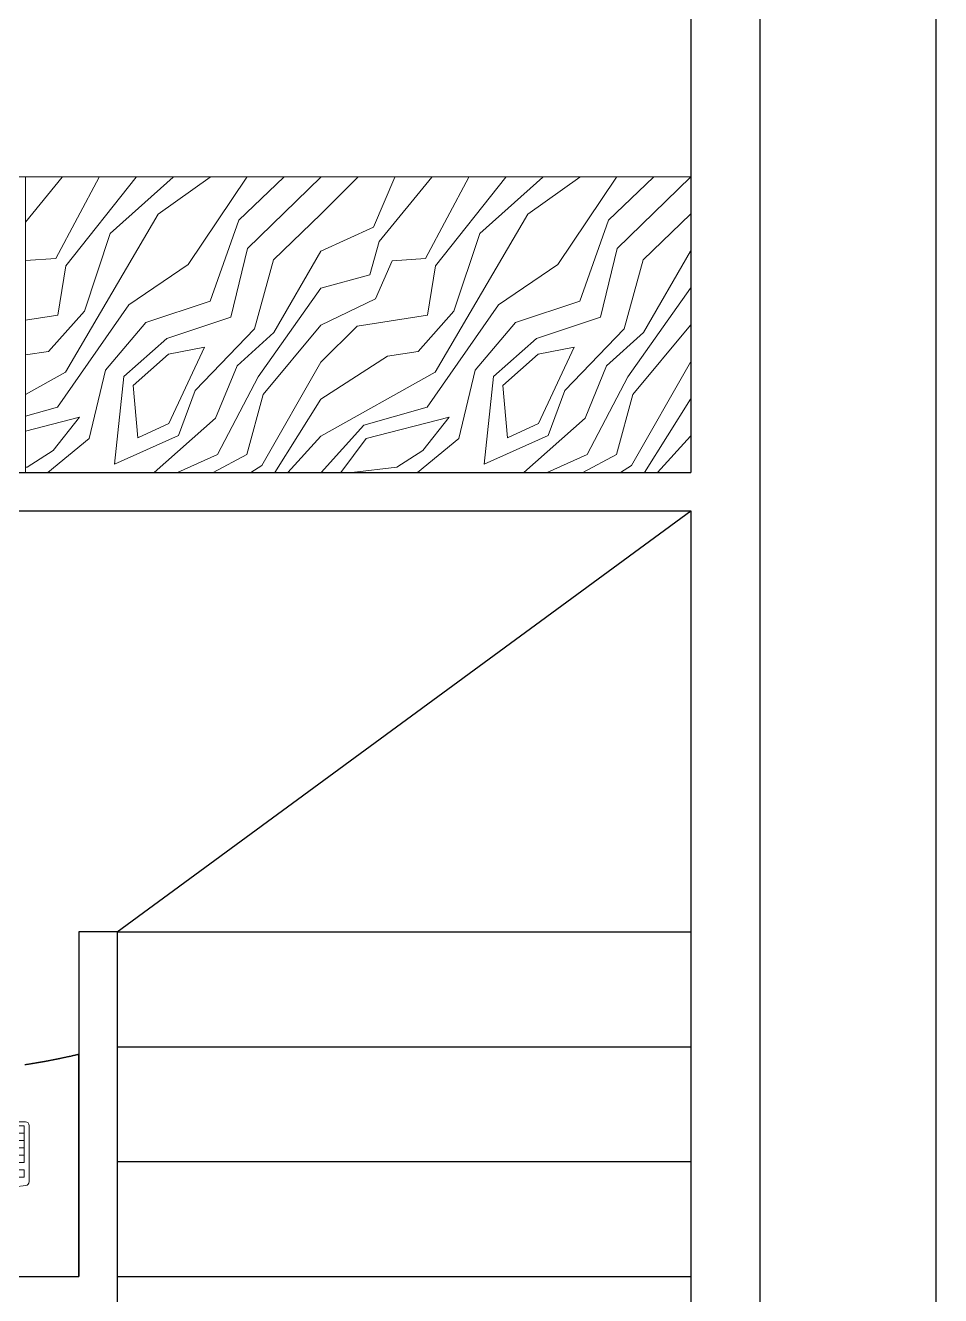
# Model space of a CAD drawing. Header units: millimetres. Extents: x -3817 to 5248, y 289 to 3424.
# Drawn here: x 5008.5 to 5247.7, y 1869.4 to 2201.2 of the extents above; entities that cross this region are included whole.
import ezdxf

# ---------------------------------------------------------------- set-up
doc = ezdxf.new("R2010")
doc.units = ezdxf.units.MM
for name, color, linetype, lineweight in [('1 Amenagament', 8, 'Continuous', 9), ('1 trait moyen', 7, 'Continuous', 25), ('AMENAGEMENT', 8, 'Continuous', 9)]:
    doc.layers.add(name, color=color, linetype=linetype, lineweight=lineweight)
doc.styles.get("Standard").update_dxf_attribs({"font": 'arial.ttf'})
doc.dimstyles.new('ISO-25', dxfattribs={"dimtxt": 2.5, "dimasz": 2.5, "dimexe": 1.25, "dimexo": 0.625, "dimtad": 1, "dimtxsty": 'Standard', "dimcen": 2.5, "dimadec": 0, "dimazin": 0, "dimtfac": 1, "dimtmove": 0, "dimatfit": 3, "dimfxl": 1, "dimarcsym": 0})

# ---------------------------------------------------------------- blocks, each defined once
blk = doc.blocks.new('OrdinateurEcranPlat')
at = {"layer": '1 Amenagament'}
for p, q in [((-16.95, 29.58), (18.25, 29.58)), ((-23.05, 1), (-23.05, 15.62)), ((-21.75, 12.55), (-21.75, 14.47)), ((-19.82, 14.47), (-21.75, 14.47)), ((-19.82, 12.55), (-19.82, 14.47)), ((-16.85, 14.47), (-9.12, 14.47)), ((-16.85, 12.55), (-16.85, 14.47)), ((-14.92, 12.55), (-14.92, 14.47)), ((-12.98, 14.47), (-12.98, 12.55)), ((-11.05, 14.47), (-11.05, 12.55)), ((-9.12, 12.55), (-9.12, 14.47)), ((-9.12, 12.55), (-9.12, 14.47)), ((-8.67, 14.47), (-0.93, 14.47)), ((-8.67, 12.55), (-8.67, 14.47)), ((-6.73, 12.55), (-6.73, 14.47)), ((-4.8, 14.47), (-4.8, 12.55)), ((-2.87, 14.47), (-2.87, 12.55)), ((-0.93, 12.55), (-0.93, 14.47)), ((-0.93, 12.55), (-0.93, 14.47)), ((-0.48, 14.47), (7.25, 14.47)), ((-0.48, 12.55), (-0.48, 14.47)), ((1.45, 12.55), (1.45, 14.47)), ((3.38, 14.47), (3.38, 12.55)), ((5.32, 14.47), (5.32, 12.55)), ((7.25, 12.55), (7.25, 14.47)), ((7.95, 12.55), (7.95, 14.47)), ((7.95, 14.47), (13.75, 14.47)), ((9.88, 14.47), (9.88, 12.55)), ((11.82, 14.47), (11.82, 12.55)), ((13.75, 12.55), (13.75, 14.47)), ((24.45, 1), (24.45, 15.62)), ((-19.82, 12.55), (-21.75, 12.55)), ((-19.82, 10.62), (-21.75, 10.62)), ((-21.75, 8.7), (-21.75, 10.62)), ((-19.82, 10.62), (-8.22, 10.62)), ((-19.82, 8.7), (-19.82, 10.62)), ((-17.88, 8.7), (-17.88, 10.62)), ((-16.85, 12.55), (-9.12, 12.55)), ((-15.95, 8.7), (-15.95, 10.62)), ((-14.02, 8.7), (-14.02, 10.62)), ((-12.08, 10.62), (-12.08, 8.7)), ((-10.15, 10.62), (-10.15, 8.7)), ((-8.67, 12.55), (-0.93, 12.55)), ((-8.22, 10.62), (-0.48, 10.62)), ((-8.22, 8.7), (-8.22, 10.62)), ((-8.22, 8.7), (-8.22, 10.62)), ((-8.22, 8.7), (-8.22, 10.62)), ((-6.28, 8.7), (-6.28, 10.62)), ((-4.35, 10.62), (-4.35, 8.7)), ((-2.42, 10.62), (-2.42, 8.7)), ((-0.48, 12.55), (7.25, 12.55)), ((-0.48, 10.62), (7.25, 10.62)), ((-0.48, 8.7), (-0.48, 10.62)), ((-0.48, 8.7), (-0.48, 10.62)), ((-0.48, 8.7), (-0.48, 10.62)), ((1.45, 8.7), (1.45, 10.62)), ((3.38, 10.62), (3.38, 8.7)), ((7.25, 8.7), (7.25, 10.62)), ((7.95, 12.55), (13.75, 12.55)), ((7.95, 10.62), (13.75, 10.62)), ((7.95, 6.77), (7.95, 10.62)), ((9.88, 10.62), (9.88, 6.77)), ((11.82, 10.62), (11.82, 6.77)), ((13.75, 6.77), (13.75, 10.62)), ((14.45, 10.62), (22.15, 10.62)), ((14.45, 1), (14.45, 10.62)), ((16.37, 10.62), (16.37, 1)), ((18.3, 10.62), (18.3, 1)), ((20.22, 10.62), (20.22, 1)), ((22.15, 1), (22.15, 10.62)), ((-19.82, 8.7), (-21.75, 8.7)), ((-21.75, 6.77), (-21.75, 8.7)), ((-21.75, 6.77), (4.83, 6.77)), ((-21.75, 2.92), (-21.75, 6.77)), ((-19.82, 8.7), (-8.22, 8.7)), ((-18.87, 6.77), (-18.87, 8.7)), ((-18.37, 4.85), (-18.37, 6.77)), ((-16.93, 6.77), (-16.93, 8.7)), ((-16.43, 4.85), (-16.43, 6.77)), ((-15, 6.77), (-15, 8.7)), ((-14.5, 4.85), (-14.5, 6.77)), ((-13.07, 6.77), (-13.07, 8.7)), ((-12.57, 4.85), (-12.57, 6.77)), ((-11.13, 8.7), (-11.13, 6.77)), ((-10.63, 6.77), (-10.63, 4.85)), ((-9.2, 8.7), (-9.2, 6.77)), ((-8.7, 6.77), (-8.7, 4.85)), ((-8.22, 8.7), (-0.48, 8.7)), ((-7.27, 6.77), (-7.27, 8.7)), ((-7.27, 6.77), (-7.27, 8.7)), ((-7.27, 6.77), (-7.27, 8.7)), ((-6.77, 4.85), (-6.77, 6.77)), ((-6.77, 4.85), (-6.77, 6.77)), ((-6.77, 4.85), (-6.77, 6.77)), ((-5.33, 6.77), (-5.33, 8.7)), ((-4.83, 4.85), (-4.83, 6.77)), ((-3.4, 8.7), (-3.4, 6.77)), ((-2.9, 6.77), (-2.9, 4.85)), ((-1.47, 8.7), (-1.47, 6.77)), ((-0.97, 6.77), (-0.97, 4.85)), ((-0.48, 8.7), (7.25, 8.7)), ((0.47, 6.77), (0.47, 8.7)), ((0.47, 6.77), (0.47, 8.7)), ((0.47, 6.77), (0.47, 8.7)), ((0.97, 4.85), (0.97, 6.77)), ((0.97, 4.85), (0.97, 6.77)), ((0.97, 4.85), (0.97, 6.77)), ((2.4, 6.77), (2.4, 8.7)), ((2.9, 4.85), (2.9, 6.77)), ((4.33, 8.7), (4.33, 6.77)), ((4.83, 6.77), (4.83, 4.85)), ((7.25, 8.7), (7.25, 4.85)), ((7.95, 8.7), (13.75, 8.7)), ((7.95, 6.77), (13.75, 6.77)), ((14.45, 8.7), (22.15, 8.7)), ((14.45, 6.77), (22.15, 6.77)), ((27.12, 2.98), (27.53, 7.27)), ((-21.75, 4.85), (7.25, 4.85)), ((-21.75, 1), (-21.75, 4.85)), ((-19.33, 2.92), (-19.33, 4.85)), ((-17.4, 2.92), (-17.4, 4.85)), ((-15.47, 2.92), (-15.47, 4.85)), ((-13.53, 2.92), (-13.53, 4.85)), ((-11.6, 2.92), (-11.6, 4.85)), ((-9.67, 4.85), (-9.67, 2.92)), ((-7.73, 4.85), (-7.73, 2.92)), ((-5.8, 2.92), (-5.8, 4.85)), ((-5.8, 2.92), (-5.8, 4.85)), ((-5.8, 2.92), (-5.8, 4.85)), ((-3.87, 2.92), (-3.87, 4.85)), ((-1.93, 4.85), (-1.93, 2.92)), ((0, 4.85), (0, 2.92)), ((0.97, 4.85), (2.9, 4.85)), ((1.93, 2.92), (1.93, 4.85)), ((7.25, 4.85), (7.25, 2.92)), ((9.88, 4.85), (11.82, 4.85)), ((9.88, 4.85), (9.88, 1)), ((11.82, 4.85), (11.82, 1)), ((14.45, 4.85), (22.15, 4.85)), ((31.66, 1.77), (33.34, 5.82)), ((-22.05, 0), (23.45, 0)), ((7.25, 2.92), (-21.75, 2.92)), ((7.25, 1), (-21.75, 1)), ((-21.75, 1), (7.25, 1)), ((-19.33, 1), (-19.33, 2.92)), ((-16.92, 1), (-16.92, 2.92)), ((-14.5, 1), (-14.5, 2.92)), ((-2.42, 1), (-2.42, 2.92)), ((0, 1), (0, 2.92)), ((2.42, 1), (2.42, 2.92)), ((4.83, 1), (4.83, 2.92)), ((7.25, 2.92), (7.25, 1)), ((7.95, 1), (7.95, 2.92)), ((7.95, 2.92), (13.75, 2.92)), ((7.95, 1), (13.75, 1)), ((13.75, 1), (13.75, 2.92)), ((14.45, 2.92), (22.15, 2.92)), ((14.45, 1), (22.15, 1))]:
    blk.add_line(p, q, dxfattribs=at)
at = {"layer": '1 Amenagament', "ltscale": 3}
for p, q in [((18.25, 27.85), (-16.95, 27.85)), ((-16.95, 27.85), (-15.22, 26.55)), ((16.52, 26.55), (-15.22, 26.55)), ((18.25, 27.85), (16.52, 26.55)), ((18.25, 27.85), (18.25, 29.58))]:
    blk.add_line(p, q, dxfattribs=at)
blk.add_lwpolyline([(-16.95, 29.58), (-16.95, 27.85)], dxfattribs=at)
at = {"layer": '1 Amenagament'}
for centre, radius, start, end in [((0.65, 29.93), 4.41, 47.521, 132.479), ((0.65, 36.44), 4.41, 227.521, 312.479), ((-22.05, 15.62), 1, 96.959, 180), ((0.7, -170.77), 188.77, 83.041, 96.959), ((23.45, 15.62), 1, 0, 83.041), ((30.55, 6.99), 3.03, 337.4043, 174.5569), ((-22.05, 1), 1, 180, 270), ((23.45, 1), 1, 270, 0), ((29.41, 2.45), 2.35, 166.8954, 343.3067)]:
    blk.add_arc(centre, radius, start, end, dxfattribs=at)
at = {"layer": '1 Amenagament', "ltscale": 3}
for start, end in [(93.9133, 113.7724), (66.2276, 86.0867)]:
    blk.add_arc((0.65, -10.38), 43.66, start, end, dxfattribs=at)
at = {"layer": '1 Amenagament'}
blk.add_ellipse((0.65, 31.57), major_axis=(9.8, 0), ratio=0.49709, start_param=0.128331, end_param=3.013262, dxfattribs=at)
blk = doc.blocks.new('*D160')
at = {"color": 0, "lineweight": -2, "transparency": 16777216}
for p, q in [((5183.05, 2484.37), (5247.69, 2484.37)), ((5246.44, 2481.87), (5246.44, 1199.5)), ((5183.05, 1197), (5247.69, 1197))]:
    blk.add_line(p, q, dxfattribs=at)
at = {"color": 0, "transparency": 16777216}
for points in [[(5246.02, 2481.87), (5246.85, 2481.87), (5246.44, 2484.37)], [(5246.02, 1199.5), (5246.85, 1199.5), (5246.44, 1197)]]:
    blk.add_solid(points, dxfattribs=at)
at = {"layer": 'Defpoints', "color": 0, "transparency": 16777216}
for p in [(5182.43, 2484.37), (5182.43, 1197), (5246.44, 1197)]:
    blk.add_point(p, dxfattribs=at)
at = {"color": 0, "transparency": 16777216, "insert": (5244.31, 1840.68), "char_height": 2.5, "attachment_point": 5, "rotation": 90}
blk.add_mtext('1287,38', dxfattribs=at)

msp = doc.modelspace()

# ---------------------------------------------------------------- linework, layer by layer
for p, q in [((5200.428, 2502.372), (5200.428, 1178.372)), ((5182.428, 2484.372), (5182.428, 2084.372)), ((4772.428, 2084.372), (5182.428, 2084.372)), ((4772.428, 2074.372), (5182.428, 2074.372)), ((5032.428, 1964.372), (5182.428, 2074.372)), ((5182.428, 2074.372), (5182.428, 1414.372)), ((5022.428, 1964.372), (5022.428, 1874.372)), ((5032.428, 1964.372), (5022.428, 1964.372)), ((5032.428, 1964.372), (5182.428, 1964.372)), ((5032.428, 1964.372), (5032.428, 1414.372)), ((5032.428, 1934.372), (5182.428, 1934.372)), ((5032.428, 1904.372), (5182.428, 1904.372)), ((4672.432, 1874.372), (5022.428, 1874.372)), ((5032.428, 1874.372), (5182.428, 1874.372)), ((5032.428, 1874.372), (5182.428, 1874.372)), ((5032.428, 1874.372), (5080.428, 1874.372))]:
    msp.add_line(p, q)
at = {"layer": '1 trait moyen'}
msp.add_lwpolyline([(4907.428, 1874.372), (5022.428, 1874.372), (5022.428, 1932.372), (5022.405, 1932.367), (5022.288, 1932.339), (5022.188, 1932.316), (5022.116, 1932.299), (5022.032, 1932.28), (5021.937, 1932.258), (5021.838, 1932.235), (5021.691, 1932.201), (5021.506, 1932.159), (5021.392, 1932.133), (5021.235, 1932.097), (5021.053, 1932.056), (5020.885, 1932.018), (5020.735, 1931.984), (5020.587, 1931.951), (5020.427, 1931.915), (5020.249, 1931.876), (5020.082, 1931.839), (5019.945, 1931.809), (5019.798, 1931.777), (5019.643, 1931.743), (5019.479, 1931.707), (5019.307, 1931.67), (5019.135, 1931.633), (5018.993, 1931.602), (5018.866, 1931.575), (5018.777, 1931.556), (5018.669, 1931.533), (5018.523, 1931.502), (5018.394, 1931.475), (5018.26, 1931.447), (5018.085, 1931.41), (5017.978, 1931.388), (5017.867, 1931.365), (5017.747, 1931.34), (5017.597, 1931.309), (5017.468, 1931.283), (5017.39, 1931.267), (5017.29, 1931.246), (5017.165, 1931.221), (5017.057, 1931.199), (5016.945, 1931.176), (5016.819, 1931.151), (5016.73, 1931.133), (5016.64, 1931.115), (5016.513, 1931.089), (5016.403, 1931.067), (5016.277, 1931.042), (5016.148, 1931.017), (5016.025, 1930.992), (5015.869, 1930.962), (5015.731, 1930.935), (5015.6, 1930.909), (5015.437, 1930.878), (5015.283, 1930.848), (5015.085, 1930.81), (5014.981, 1930.79), (5014.836, 1930.762), (5014.679, 1930.733), (5014.572, 1930.712), (5014.459, 1930.691), (5014.299, 1930.661), (5014.19, 1930.641), (5014.054, 1930.616), (5013.927, 1930.592), (5013.777, 1930.565), (5013.577, 1930.528), (5013.452, 1930.505), (5013.331, 1930.483), (5013.207, 1930.461), (5013.097, 1930.441), (5012.97, 1930.418), (5012.852, 1930.397), (5012.725, 1930.374), (5012.572, 1930.347), (5012.436, 1930.323), (5012.299, 1930.299), (5012.149, 1930.273), (5012.021, 1930.251), (5011.897, 1930.229), (5011.766, 1930.206), (5011.647, 1930.186), (5011.519, 1930.164), (5011.38, 1930.14), (5011.245, 1930.117), (5011.152, 1930.102), (5011.052, 1930.085), (5010.911, 1930.061), (5010.773, 1930.038), (5010.649, 1930.017), (5010.526, 1929.997), (5010.363, 1929.97), (5010.208, 1929.945), (5010.101, 1929.927), (5009.981, 1929.908), (5009.853, 1929.887), (5009.738, 1929.868), (5009.612, 1929.848), (5009.472, 1929.826), (5009.325, 1929.803), (5009.161, 1929.777), (5008.993, 1929.75), (5008.864, 1929.73), (5008.74, 1929.711), (5008.604, 1929.69), (5008.486, 1929.672), (5008.318, 1929.646)], dxfattribs=at)
at = {"layer": 'AMENAGEMENT'}
for p, q in [((5008.515, 2161.667), (4834.602, 2161.667)), ((5182.428, 2161.667), (5008.515, 2161.667)), ((5008.515, 2161.667), (5008.515, 2084.372)), ((5008.515, 2084.372), (5008.515, 2161.667)), ((5008.515, 2161.667), (5008.515, 2161.667)), ((5018.081, 2161.57, -52.174), (5008.515, 2149.85, -52.174)), ((5018.081, 2161.57), (5008.515, 2149.85)), ((5016.438, 2140.314, -52.174), (5027.742, 2161.57, -52.174)), ((5016.438, 2140.314), (5027.742, 2161.57)), ((5037.404, 2161.57, -52.174), (5019.047, 2138.382, -52.174)), ((5037.404, 2161.57), (5019.047, 2138.382)), ((5030.641, 2146.884, -52.174), (5047.066, 2161.57, -52.174)), ((5030.641, 2146.884), (5047.066, 2161.57)), ((5056.728, 2161.57, -52.174), (5043.201, 2151.909, -52.174)), ((5056.728, 2161.57), (5043.201, 2151.909)), ((5051.027, 2138.768, -52.174), (5066.39, 2161.57, -52.174)), ((5051.027, 2138.768), (5066.39, 2161.57)), ((5076.052, 2161.57, -52.174), (5064.264, 2150.363, -52.174)), ((5076.052, 2161.57), (5064.264, 2150.363)), ((5066.486, 2142.923, -52.174), (5085.713, 2161.57, -52.174)), ((5066.486, 2142.923), (5085.713, 2161.57)), ((5095.375, 2161.57, -52.174), (5085.713, 2151.909, -52.174)), ((5095.375, 2161.57), (5085.713, 2151.909)), ((5099.433, 2148.527, -52.174), (5105.037, 2161.57, -52.174)), ((5099.433, 2148.527), (5105.037, 2161.57)), ((5114.699, 2161.57, -52.174), (5100.979, 2144.759, -52.174)), ((5114.699, 2161.57), (5100.979, 2144.759)), ((5113.056, 2140.314, -52.174), (5124.361, 2161.57, -52.174)), ((5113.056, 2140.314), (5124.361, 2161.57)), ((5134.023, 2161.57, -52.174), (5115.665, 2138.382, -52.174)), ((5134.023, 2161.57), (5115.665, 2138.382)), ((5127.259, 2146.884, -52.174), (5143.684, 2161.57, -52.174)), ((5127.259, 2146.884), (5143.684, 2161.57)), ((5153.346, 2161.57, -52.174), (5139.82, 2151.909, -52.174)), ((5153.346, 2161.57), (5139.82, 2151.909)), ((5147.646, 2138.768, -52.174), (5163.008, 2161.57, -52.174)), ((5147.646, 2138.768), (5163.008, 2161.57)), ((5172.67, 2161.57, -52.174), (5160.882, 2150.363, -52.174)), ((5172.67, 2161.57), (5160.882, 2150.363)), ((5163.105, 2142.923, -52.174), (5182.332, 2161.57, -52.174)), ((5163.105, 2142.923), (5182.332, 2161.57)), ((5182.428, 2084.372), (5182.428, 2161.667)), ((5182.428, 2161.667), (5182.428, 2161.667)), ((5043.201, 2151.909, -52.174), (5018.95, 2110.653, -52.174)), ((5043.201, 2151.909), (5018.95, 2110.653)), ((5064.264, 2150.363, -52.174), (5056.728, 2129.203, -52.174)), ((5064.264, 2150.363), (5056.728, 2129.203)), ((5085.713, 2151.909, -52.174), (5073.346, 2139.928, -52.174)), ((5085.713, 2151.909), (5073.346, 2139.928)), ((5139.82, 2151.909, -52.174), (5115.568, 2110.653, -52.174)), ((5139.82, 2151.909), (5115.568, 2110.653)), ((5160.882, 2150.363, -52.174), (5153.346, 2129.203, -52.174)), ((5160.882, 2150.363), (5153.346, 2129.203)), ((5182.332, 2151.909, -52.174), (5169.965, 2139.928, -52.174)), ((5182.332, 2151.909), (5169.965, 2139.928)), ((5085.713, 2142.247, -52.174), (5099.433, 2148.527, -52.174)), ((5085.713, 2142.247), (5099.433, 2148.527)), ((5023.878, 2126.595, -52.174), (5030.641, 2146.884, -52.174)), ((5023.878, 2126.595), (5030.641, 2146.884)), ((5100.979, 2144.759, -52.174), (5098.467, 2136.063, -52.174)), ((5100.979, 2144.759), (5098.467, 2136.063)), ((5120.496, 2126.595, -52.174), (5127.259, 2146.884, -52.174)), ((5120.496, 2126.595), (5127.259, 2146.884)), ((5062.139, 2124.952, -52.174), (5066.486, 2142.923, -52.174)), ((5062.139, 2124.952), (5066.486, 2142.923)), ((5073.443, 2120.991, -52.174), (5085.713, 2142.247, -52.174)), ((5073.443, 2120.991), (5085.713, 2142.247)), ((5158.757, 2124.952, -52.174), (5163.105, 2142.923, -52.174)), ((5158.757, 2124.952), (5163.105, 2142.923)), ((5170.061, 2120.991, -52.174), (5182.332, 2142.247, -52.174)), ((5170.061, 2120.991), (5182.332, 2142.247)), ((5008.515, 2139.786, -52.174), (5016.438, 2140.314, -52.174)), ((5008.515, 2139.786), (5016.438, 2140.314)), ((5019.047, 2138.382, -52.174), (5016.921, 2125.532, -52.174)), ((5019.047, 2138.382), (5016.921, 2125.532)), ((5035.472, 2128.237, -52.174), (5051.027, 2138.768, -52.174)), ((5035.472, 2128.237), (5051.027, 2138.768)), ((5073.346, 2139.928, -52.174), (5068.322, 2121.957, -52.174)), ((5073.346, 2139.928), (5068.322, 2121.957)), ((5100.013, 2129.783, -52.174), (5104.361, 2139.735, -52.174)), ((5100.013, 2129.783), (5104.361, 2139.735)), ((5104.361, 2139.735, -52.174), (5113.056, 2140.314, -52.174)), ((5104.361, 2139.735), (5113.056, 2140.314)), ((5115.665, 2138.382, -52.174), (5113.539, 2125.532, -52.174)), ((5115.665, 2138.382), (5113.539, 2125.532)), ((5132.09, 2128.237, -52.174), (5147.646, 2138.768, -52.174)), ((5132.09, 2128.237), (5147.646, 2138.768)), ((5169.965, 2139.928, -52.174), (5164.94, 2121.957, -52.174)), ((5169.965, 2139.928), (5164.94, 2121.957)), ((5098.467, 2136.063, -52.174), (5085.713, 2132.585, -52.174)), ((5098.467, 2136.063), (5085.713, 2132.585)), ((5085.713, 2132.585, -52.174), (5069.288, 2109.397, -52.174)), ((5085.713, 2132.585), (5069.288, 2109.397)), ((5182.332, 2132.585, -52.174), (5165.907, 2109.397, -52.174)), ((5182.332, 2132.585), (5165.907, 2109.397)), ((5016.825, 2101.474, -52.174), (5035.472, 2128.237, -52.174)), ((5016.825, 2101.474), (5035.472, 2128.237)), ((5056.728, 2129.203, -52.174), (5039.916, 2123.599, -52.174)), ((5056.728, 2129.203), (5039.916, 2123.599)), ((5085.713, 2122.923, -52.174), (5100.013, 2129.783, -52.174)), ((5085.713, 2122.923), (5100.013, 2129.783)), ((5113.443, 2101.474, -52.174), (5132.09, 2128.237, -52.174)), ((5113.443, 2101.474), (5132.09, 2128.237)), ((5153.346, 2129.203, -52.174), (5136.535, 2123.599, -52.174)), ((5153.346, 2129.203), (5136.535, 2123.599)), ((5016.921, 2125.532, -52.174), (5008.515, 2124.205, -52.174)), ((5016.921, 2125.532), (5008.515, 2124.205)), ((5014.506, 2116.063, -52.174), (5023.878, 2126.595, -52.174)), ((5014.506, 2116.063), (5023.878, 2126.595)), ((5045.424, 2119.445, -52.174), (5062.139, 2124.952, -52.174)), ((5045.424, 2119.445), (5062.139, 2124.952)), ((5113.539, 2125.532, -52.174), (5095.182, 2122.633, -52.174)), ((5113.539, 2125.532), (5095.182, 2122.633)), ((5111.124, 2116.063, -52.174), (5120.496, 2126.595, -52.174)), ((5111.124, 2116.063), (5120.496, 2126.595)), ((5142.042, 2119.445, -52.174), (5158.757, 2124.952, -52.174)), ((5142.042, 2119.445), (5158.757, 2124.952)), ((5039.916, 2123.599, -52.174), (5029.385, 2111.136, -52.174)), ((5039.916, 2123.599), (5029.385, 2111.136)), ((5068.322, 2121.957, -52.174), (5052.863, 2105.822, -52.174)), ((5068.322, 2121.957), (5052.863, 2105.822)), ((5063.781, 2112.295, -52.174), (5073.443, 2120.991, -52.174)), ((5063.781, 2112.295), (5073.443, 2120.991)), ((5070.641, 2104.759, -52.174), (5085.713, 2122.923, -52.174)), ((5070.641, 2104.759), (5085.713, 2122.923)), ((5095.182, 2122.633, -52.174), (5085.713, 2113.261, -52.174)), ((5095.182, 2122.633), (5085.713, 2113.261)), ((5136.535, 2123.599, -52.174), (5126.003, 2111.136, -52.174)), ((5136.535, 2123.599), (5126.003, 2111.136)), ((5164.94, 2121.957, -52.174), (5149.482, 2105.822, -52.174)), ((5164.94, 2121.957), (5149.482, 2105.822)), ((5160.399, 2112.295, -52.174), (5170.061, 2120.991, -52.174)), ((5160.399, 2112.295), (5170.061, 2120.991)), ((5167.259, 2104.759, -52.174), (5182.332, 2122.923, -52.174)), ((5167.259, 2104.759), (5182.332, 2122.923)), ((5034.216, 2109.493, -52.174), (5045.424, 2119.445, -52.174)), ((5034.216, 2109.493), (5045.424, 2119.445)), ((5130.834, 2109.493, -52.174), (5142.042, 2119.445, -52.174)), ((5130.834, 2109.493), (5142.042, 2119.445)), ((5008.515, 2115.125, -52.174), (5014.506, 2116.063, -52.174)), ((5008.515, 2115.125), (5014.506, 2116.063)), ((5036.631, 2107.174, -52.174), (5045.907, 2115.29, -52.174)), ((5036.631, 2107.174), (5045.907, 2115.29)), ((5045.907, 2115.29, -52.174), (5055.279, 2117.126, -52.174)), ((5045.907, 2115.29), (5055.279, 2117.126)), ((5055.279, 2117.126, -52.174), (5046.003, 2097.223, -52.174)), ((5055.279, 2117.126), (5046.003, 2097.223)), ((5085.713, 2103.599, -52.174), (5103.105, 2114.807, -52.174)), ((5085.713, 2103.599), (5103.105, 2114.807)), ((5103.105, 2114.807, -52.174), (5111.124, 2116.063, -52.174)), ((5103.105, 2114.807), (5111.124, 2116.063)), ((5133.25, 2107.174, -52.174), (5142.525, 2115.29, -52.174)), ((5133.25, 2107.174), (5142.525, 2115.29)), ((5142.525, 2115.29, -52.174), (5151.897, 2117.126, -52.174)), ((5142.525, 2115.29), (5151.897, 2117.126)), ((5151.897, 2117.126, -52.174), (5142.622, 2097.223, -52.174)), ((5151.897, 2117.126), (5142.622, 2097.223)), ((5018.95, 2110.653, -52.174), (5008.515, 2104.81, -52.174)), ((5018.95, 2110.653), (5008.515, 2104.81)), ((5029.385, 2111.136, -52.174), (5025.134, 2093.261, -52.174)), ((5029.385, 2111.136), (5025.134, 2093.261)), ((5058.177, 2098.575, -52.174), (5063.781, 2112.295, -52.174)), ((5058.177, 2098.575), (5063.781, 2112.295)), ((5085.713, 2113.261, -52.174), (5070.254, 2086.208, -52.174)), ((5085.713, 2113.261), (5070.254, 2086.208)), ((5115.568, 2110.653, -52.174), (5085.713, 2093.938, -52.174)), ((5115.568, 2110.653), (5085.713, 2093.938)), ((5126.003, 2111.136, -52.174), (5121.752, 2093.261, -52.174)), ((5126.003, 2111.136), (5121.752, 2093.261)), ((5154.796, 2098.575, -52.174), (5160.399, 2112.295, -52.174)), ((5154.796, 2098.575), (5160.399, 2112.295)), ((5182.332, 2113.261, -52.174), (5166.873, 2086.208, -52.174)), ((5182.332, 2113.261), (5166.873, 2086.208)), ((5031.8, 2086.595, -52.174), (5034.216, 2109.493, -52.174)), ((5031.8, 2086.595), (5034.216, 2109.493)), ((5069.288, 2109.397, -52.174), (5058.66, 2089.107, -52.174)), ((5069.288, 2109.397), (5058.66, 2089.107)), ((5128.419, 2086.595, -52.174), (5130.834, 2109.493, -52.174)), ((5128.419, 2086.595), (5130.834, 2109.493)), ((5165.907, 2109.397, -52.174), (5155.279, 2089.107, -52.174)), ((5165.907, 2109.397), (5155.279, 2089.107)), ((5037.887, 2093.454, -52.174), (5036.631, 2107.174, -52.174)), ((5037.887, 2093.454), (5036.631, 2107.174)), ((5052.863, 2105.822, -52.174), (5048.515, 2094.034, -52.174)), ((5052.863, 2105.822), (5048.515, 2094.034)), ((5066.39, 2089.107, -52.174), (5070.641, 2104.759, -52.174)), ((5066.39, 2089.107), (5070.641, 2104.759)), ((5134.506, 2093.454, -52.174), (5133.25, 2107.174, -52.174)), ((5134.506, 2093.454), (5133.25, 2107.174)), ((5149.482, 2105.822, -52.174), (5145.134, 2094.034, -52.174)), ((5149.482, 2105.822), (5145.134, 2094.034)), ((5163.008, 2089.107, -52.174), (5167.259, 2104.759, -52.174)), ((5163.008, 2089.107), (5167.259, 2104.759)), ((5008.515, 2099.093, -52.174), (5016.825, 2101.474, -52.174)), ((5008.515, 2099.093), (5016.825, 2101.474)), ((5073.681, 2084.372, -52.174), (5085.713, 2103.599, -52.174)), ((5073.681, 2084.372), (5085.713, 2103.599)), ((5096.921, 2096.739, -52.174), (5113.443, 2101.474, -52.174)), ((5096.921, 2096.739), (5113.443, 2101.474)), ((5170.299, 2084.372, -52.174), (5182.332, 2103.599, -52.174)), ((5170.299, 2084.372), (5182.332, 2103.599)), ((5008.515, 2095.229, -52.174), (5022.622, 2098.865, -52.174)), ((5008.515, 2095.229), (5022.622, 2098.865)), ((5022.622, 2098.865, -52.174), (5015.762, 2090.169, -52.174)), ((5022.622, 2098.865), (5015.762, 2090.169)), ((5042.151, 2084.372, -52.174), (5058.177, 2098.575, -52.174)), ((5042.151, 2084.372), (5058.177, 2098.575)), ((5097.501, 2093.261, -52.174), (5119.24, 2098.865, -52.174)), ((5097.501, 2093.261), (5119.24, 2098.865)), ((5119.24, 2098.865, -52.174), (5112.38, 2090.169, -52.174)), ((5119.24, 2098.865), (5112.38, 2090.169)), ((5138.769, 2084.372, -52.174), (5154.796, 2098.575, -52.174)), ((5138.769, 2084.372), (5154.796, 2098.575)), ((5048.515, 2094.034, -52.174), (5031.8, 2086.595, -52.174)), ((5048.515, 2094.034), (5031.8, 2086.595)), ((5046.003, 2097.223, -52.174), (5037.887, 2093.454, -52.174)), ((5046.003, 2097.223), (5037.887, 2093.454)), ((5085.713, 2093.938, -52.174), (5077.069, 2084.372, -52.174)), ((5085.713, 2093.938), (5077.069, 2084.372)), ((5085.8, 2084.372, -52.174), (5096.921, 2096.739, -52.174)), ((5085.8, 2084.372), (5096.921, 2096.739)), ((5145.134, 2094.034, -52.174), (5128.419, 2086.595, -52.174)), ((5145.134, 2094.034), (5128.419, 2086.595)), ((5142.622, 2097.223, -52.174), (5134.506, 2093.454, -52.174)), ((5142.622, 2097.223), (5134.506, 2093.454)), ((5182.332, 2093.938, -52.174), (5173.688, 2084.372, -52.174)), ((5182.332, 2093.938), (5173.688, 2084.372)), ((5025.134, 2093.261, -52.174), (5014.35, 2084.372, -52.174)), ((5025.134, 2093.261), (5014.35, 2084.372)), ((5090.927, 2084.372, -52.174), (5097.501, 2093.261, -52.174)), ((5090.927, 2084.372), (5097.501, 2093.261)), ((5121.752, 2093.261, -52.174), (5110.969, 2084.372, -52.174)), ((5121.752, 2093.261), (5110.969, 2084.372)), ((5015.762, 2090.169, -52.174), (5008.902, 2085.822, -52.174)), ((5015.762, 2090.169), (5008.902, 2085.822)), ((5058.66, 2089.107, -52.174), (5048.245, 2084.372, -52.174)), ((5058.66, 2089.107), (5048.245, 2084.372)), ((5057.552, 2084.372, -52.174), (5066.39, 2089.107, -52.174)), ((5057.552, 2084.372), (5066.39, 2089.107)), ((5112.38, 2090.169, -52.174), (5105.52, 2085.822, -52.174)), ((5112.38, 2090.169), (5105.52, 2085.822)), ((5155.279, 2089.107, -52.174), (5144.863, 2084.372, -52.174)), ((5155.279, 2089.107), (5144.863, 2084.372)), ((5154.171, 2084.372, -52.174), (5163.008, 2089.107, -52.174)), ((5154.171, 2084.372), (5163.008, 2089.107)), ((4834.602, 2084.372), (5008.515, 2084.372)), ((5008.902, 2085.822, -52.174), (5008.515, 2085.774, -52.174)), ((5008.902, 2085.822), (5008.515, 2085.774)), ((5008.515, 2084.372), (5182.428, 2084.372)), ((5070.254, 2086.208, -52.174), (5067.417, 2084.372, -52.174)), ((5070.254, 2086.208), (5067.417, 2084.372)), ((5105.52, 2085.822, -52.174), (5093.773, 2084.372, -52.174)), ((5105.52, 2085.822), (5093.773, 2084.372)), ((5166.873, 2086.208, -52.174), (5164.036, 2084.372, -52.174)), ((5166.873, 2086.208), (5164.036, 2084.372))]:
    msp.add_line(p, q, dxfattribs=at)

# ---------------------------------------------------------------- block references
at = {"layer": '1 Amenagament', "rotation": 179.9724169829569}
msp.add_blockref('OrdinateurEcranPlat', (4986.405, 1914.771), dxfattribs=at)

# ---------------------------------------------------------------- dimensions: what is measured, and where the dimension line sits
dim = msp.add_linear_dim(base=(5246.437589108, 1196.997352271), p1=(5182.428377281, 2484.372352271), p2=(5182.428377281, 1196.997352271), angle=90, dimstyle='ISO-25')
dim.commit()
dim.dimension.update_dxf_attribs({"geometry": '*D160', "text_midpoint": (5244.31020166, 1840.684852271)})

doc.saveas('drawing.dxf')
